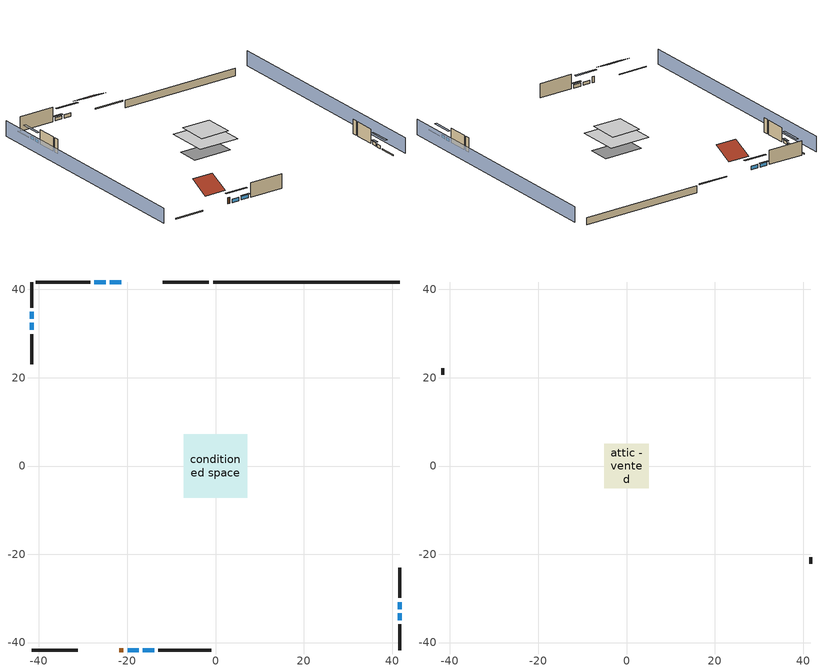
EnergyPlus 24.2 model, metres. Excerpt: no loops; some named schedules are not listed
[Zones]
conditioned space
 floor adiabatic (AdiabaticFloorConstruction): -7.16,-7.16 -7.16,7.16 7.16,7.16 7.16,-7.16 z2.74
 floor foundation (Slab1 construction): -6.78,-3.78 -6.78,3.78 6.78,3.78 6.78,-3.78 z-2.13
 wall outside (RimJoist1 construction): -1.48,41.69 -11.97,41.69 z0.3:0.61
 wall outside (RimJoist2 construction): 41.69,-41.69 41.69,-35.87 z0.3:0.61
 wall outside (RimJoist3 construction): -41.69,-41.69 -31.21,-41.69 z0.3:0.61
 wall outside (RimJoist4 construction): -41.69,41.69 -41.69,35.87 z0.3:0.61
 wall outside (AdiabaticWallConstruction 1): -21.78,-41.69 -20.86,-41.69 z0.3:2.34
 wall outside (AdiabaticWallConstruction): -21.39,41.69 -23.97,41.69 / -24.9,41.69 -27.47,41.69 z0.3:1.46; 41.69,-34.94 41.69,-33.34 / 41.69,-32.42 41.69,-30.82 / -41.69,34.94 -41.69,33.34 / -41.69,32.42 -41.69,30.82 z0.3:1.34; -19.94,-41.69 -17.4,-41.69 z0.3:1.43; -16.47,-41.69 -13.86,-41.69 z0.3:1.49
 wall outside (Wall1 construction): -28.4,41.69 -40.76,41.69 z0.3:5.18
 wall outside (Wall2 construction): 41.69,-29.89 41.69,-23.02 z0.3:5.18
 wall outside (Wall3 construction): -12.93,-41.69 -0.95,-41.69 z0.3:5.18
 wall outside (Wall4 construction): -41.69,29.89 -41.69,23.02 z0.3:5.18
 wall foundation (FoundationWall1 construction): 41.69,41.69 -0.55,41.69 z-2.13:0.3
 window (WindowConstruction): -21.4,41.69 -23.97,41.69 z0.3:1.46
 window (WindowConstruction 1): -24.9,41.69 -27.47,41.69 z0.3:1.46
 window (WindowConstruction 2): 41.69,-34.94 41.69,-33.35 z0.3:1.34
 window (WindowConstruction 3): 41.69,-32.42 41.69,-30.82 z0.3:1.34
 window (WindowConstruction 4): -19.94,-41.69 -17.4,-41.69 z0.3:1.43
 window (WindowConstruction 5): -16.47,-41.69 -13.86,-41.69 z0.3:1.49
 window (WindowConstruction 6): -41.69,34.94 -41.69,33.35 z0.3:1.34
 window (WindowConstruction 7): -41.69,32.42 -41.69,30.82 z0.3:1.34
 door (Door): -21.78,-41.69 -20.86,-41.69 z0.3:2.34
 ceiling adiabatic (AdiabaticFloorConstruction): 7.16,-7.16 7.16,7.16 -7.16,7.16 -7.16,-7.16 z2.74
attic - vented
 floor to conditioned space (Floor1 construction Reversed): -5.06,-5.06 -5.06,5.06 5.06,5.06 5.06,-5.06 z5.18
 wall outside (Wall5 construction): 41.69,-22.1 41.69,-20.64 z0.3:5.18
 wall outside (Wall6 construction): -41.69,22.1 -41.69,20.64 z0.3:5.18
 roof outside (Roof1 construction): -20.47,41.69,5.18 -20.47,34.92,8.57 -12.9,34.92,8.57 -12.9,41.69,5.18
 roof outside (Roof2 construction): -22.71,-41.69,5.18 -22.71,-34.92,8.57 -30.28,-34.92,8.57 -30.28,-41.69,5.18
shading: -46.26,41.69 -46.26,-41.69 / 46.26,-41.69 46.26,41.69 z0:5.18; -26.71,41.69 -18.65,41.69 -18.65,42.3 -26.71,42.3 z4.21; -27.78,41.69 -24.59,41.69 -24.59,42.3 -27.78,42.3 z1.77; 41.69,-30.6 41.69,-37.68 42.3,-37.68 42.3,-30.6 z4.08; 41.69,-30.52 41.69,-32.72 42.3,-32.72 42.3,-30.52 z1.65; -14.66,-41.69 -22.68,-41.69 -22.68,-42.3 -14.66,-42.3 z4.18; -13.55,-41.69 -16.77,-41.69 -16.77,-42.3 -13.55,-42.3 z1.8; -41.69,30.6 -41.69,37.68 -42.3,37.68 -42.3,30.6 z4.08; -41.69,30.52 -41.69,32.72 -42.3,32.72 -42.3,30.52 z1.65
[Building]
Building 1: Terrain=Suburbs
[Site:Location]
Portland Intl Arpt_OR: Latitude {deg}=45.59; Longitude {deg}=-122.6; Time Zone {hr}=-8; Elevation {m}=33; Keep Site Location Information=Yes
[Site:GroundTemperature:Shallow]
10.2558, 8.96328, 8.85977, 9.47314, 11.9355, 14.3863, 16.5111, 17.8571, 17.9714, 16.8767, 14.8061, 12.4304
[Site:WaterMainsTemperature]
Calculation Method=Schedule; Temperature Schedule=mains temperature schedule
[Material] Roughness=Rough; Thermal Absorptance=0.9
Name | Thickness {m} | Conductivity {W/m-K} | Density {kg/m3} | Specific Heat {J/kg-K} | Solar Absorptance | Visible Absorptance
asbestos siding | 0.00635 | 0.60585 | 1899.972 | 1004.88 | 0.7 | 0.7
ceiling loosefill ins | 0.0846667 | 0.0480833 | 16.02 | 1046.75 | 0.7 | 0.7
ceiling stud and cavity | 0.1397 | 0.0920385 | 65.682 | 1177.47 | 0.7 | 0.7
concrete 4.0 in. | 0.1016 | 1.803125 | 2242.8 | 837.4 | 0.7 | 0.7
concrete 8.0 in. | 0.2032 | 1.803125 | 2242.8 | 837.4 | 0.7 | 0.7
door material | 0.04445 | 0.0612267 | 512.64 | 1214.23 | 0.7 | 0.7
floor covering | 0.0127 | 0.0450781 | 54.468 | 1339.84 | 0.9 | 0.9
floor covering 1 | 0.0127 | 0.0433444 | 54.468 | 1339.84 | 0.6 | 0.6
floor rigid ins; wall rigid ins | 0.512978 | 0.029427 | 32.04 | 1214.23 | 0.7 | 0.7
floor stud and cavity | 0.1397 | 1.75129 | 37.0049 | 1207.88 | 0.7 | 0.7
furniture material conditioned space 1 | 0.1524 | 0.115458 | 640.8 | 1214.23 | 0.6 | 0.6
gypsum board | 0.0127 | 0.160291 | 801 | 837.4 | 0.6 | 0.6
gypsum board 1 | 0.0127 | 0.160291 | 801 | 837.4 | 0.7 | 0.7
osb sheathing 0.5 in. | 0.0127 | 0.115458 | 512.64 | 1214.23 | 0.6 | 0.6
osb sheathing 0.5 in. 1 | 0.0127 | 0.115458 | 512.64 | 1214.23 | 0.7 | 0.7
osb sheathing 0.75 in. | 0.01905 | 0.115458 | 512.64 | 1214.23 | 0.7 | 0.7
rim joist stud and cavity | 0.0508 | 0.13335 | 50.32683 | 1063.81 | 0.6 | 0.6
roof rigid ins | 0.00281632 | 0.029427 | 32.04 | 1214.23 | 0.7 | 0.7
wall stud and cavity | 0.1397 | 0.398917 | 139.0536 | 1170.24 | 0.7 | 0.7
wall stud and cavity 1 | 0.1397 | 0.325315 | 139.0536 | 1170.24 | 0.6 | 0.6
wall stud and cavity 2 | 0.0889 | 0.380278 | 52.3479 | 1209.89 | 0.7 | 0.7
wall stud and cavity 3 | 0.0889 | 0.391764 | 83.0341 | 1211.67 | 0.7 | 0.7
wood shingles or shakes | 0.00635 | 0.162714 | 1121.4 | 1465.45 | 0.85 | 0.85
wood siding; wood siding 1 | 0.0254 | 0.102417 | 544.68 | 1172.36 | 0.7 | 0.7
[WindowMaterial:SimpleGlazingSystem]
WindowMaterial: U-Factor {W/m2-K}=4.76952; Solar Heat Gain Coefficient=0.63
[Construction]
AdiabaticFloorConstruction: floor stud and cavity, floor rigid ins, osb sheathing 0.75 in., floor covering 1
AdiabaticWallConstruction: wood siding, wall rigid ins, wall stud and cavity 2, gypsum board
AdiabaticWallConstruction 1: wood siding 1, wall rigid ins, wall stud and cavity 2, gypsum board
Door: door material
Floor1 construction Reversed: gypsum board, ceiling stud and cavity, ceiling loosefill ins
FoundationWall1 construction: concrete 8.0 in., gypsum board 1
furniture construction conditioned space 1: furniture material conditioned space 1
PartitionWallConstruction: gypsum board, wall stud and cavity 3, gypsum board
RimJoist1 construction; RimJoist2 construction; RimJoist3 construction; RimJoist4 construction: asbestos siding, rim joist stud and cavity
Roof1 construction; Roof2 construction: wood shingles or shakes, roof rigid ins, osb sheathing 0.5 in.
Slab1 construction: concrete 4.0 in., floor covering
Wall1 construction; Wall2 construction; Wall3 construction; Wall4 construction: asbestos siding, osb sheathing 0.5 in. 1, wall stud and cavity, gypsum board
Wall5 construction; Wall6 construction: asbestos siding, osb sheathing 0.5 in. 1, wall stud and cavity 1
WindowConstruction; WindowConstruction 1; WindowConstruction 2; WindowConstruction 3; WindowConstruction 4; WindowConstruction 5; WindowConstruction 6; WindowConstruction 7: WindowMaterial
[Zone] Multiplier=1; Part of Total Floor Area=Yes
Name | Volume {m3}
attic - vented | 77.348
conditioned space | 749.83
[Space]
Name | Zone | Volume {m3}
attic - vented 1 | attic - vented | 77.348
conditioned space 1 | conditioned space | 749.83
[ZoneInfiltration:EffectiveLeakageArea]
infil attic - vented 1: Zone or Space=attic - vented 1; Schedule=Always On Discrete; Effective Air Leakage Area {cm2}=3416.32; Stack Coefficient=0.000157424; Wind Coefficient=4.27046e-05
[ZoneMixing]
whole house fan mix: Zone or Space=attic - vented; Schedule=Always On Continuous; Design Flow Rate Calculation Method=Flow/Zone; Design Flow Rate {m3/s}=0; Source Zone or Space=conditioned space
[SurfaceProperty:ExposedFoundationPerimeter]
Slab1: Exposed Perimeter Calculation Method=TotalExposedPerimeter; Total Exposed Perimeter {m}=42.24528
[SurfaceProperty:IncidentSolarMultiplier] Incident Solar Multiplier=1; Incident Solar Multiplier Schedule=trans schedule winter=0.85 summer=0.7
Window1; Window2; Window3; Window4; Window5; Window6; Window7; Window8
[InternalMass] Zone or ZoneList=conditioned space; Space or SpaceList=conditioned space 1
Name | Construction | Surface Area {m2}
furniture mass conditioned space 1 | furniture construction conditioned space 1 | 123.004
partition wall mass | PartitionWallConstruction | 307.509
[Lights]
interior lighting: Zone or ZoneList or Space or SpaceList=conditioned space 1; Schedule=lighting_interior; Design Level Calculation Method=LightingLevel; Lighting Level {W}=410.08; Return Air Fraction=0; Fraction Radiant=0.6; Fraction Visible=0.2; Fraction Replaceable=1
[People]
occupants: Zone or ZoneList or Space or SpaceList=conditioned space 1; Number of People Schedule=occupants; Number of People Calculation Method=People; Number of People=3; Fraction Radiant=0.314171; Sensible Heat Fraction=0.56303; Activity Level Schedule=occupants activity schedule; Carbon Dioxide Generation Rate {m3/s-W}=0; Enable ASHRAE 55 Comfort Warnings=No; Mean Radiant Temperature Calculation Type=EnclosureAveraged
[ElectricEquipment] Zone or ZoneList or Space or SpaceList=conditioned space 1; Design Level Calculation Method=EquipmentLevel
Name | Schedule | Design Level {W} | Fraction Latent | Fraction Radiant | Fraction Lost
clothes dryer | clothes_dryer | 5053.95 | 0.015 | 0.081 | 0.85
clothes washer | clothes_washer | 251.81 | 0.03 | 0.162 | 0.7
cooking range | cooking_range | 1732.59 | 0.08 | 0.432 | 0.2
dishwasher | dishwasher | 312.126 | 0.3 | 0.18 | 0.4
fridge | fridge schedule | 82.9909 | 0 | 0.6 | 0
mech vent bath fan 0 | mech vent bath fan 0 schedule | 30 | 0 | 0 | 1
mech vent house fan | mech vent house fan schedule | 0 | 0 | 0 | 1
mech vent house fan cfis | mech vent house fan cfis schedule | 0 | 0 | 0 | 0
mech vent range fan 0 | mech vent range fan 0 schedule | 30 | 0 | 0 | 1
misc plug loads | plug_loads_other | 457.323 | 0.021 | 0.558 | 0.049
misc tv | plug_loads_tv | 527.137 | 0 | 0.6 | 0
whole house fan | Always On Discrete | 0 | 0 | 0 | 1
[OtherEquipment] Zone or ZoneList or Space or SpaceList=conditioned space 1; Design Level Calculation Method=EquipmentLevel
Name | Fuel Type | Schedule | Design Level {W} | Fraction Latent | Fraction Radiant | Fraction Lost
clothes dryer 1 | Electricity | clothes_dryer | 0 | 0.015 | 0.081 | 0.85
cooking range 1 | Electricity | cooking_range | 0 | 0.08 | 0.432 | 0.2
general water use latent | None | general water use schedule | 62.594 | 1 | 0 | 0
general water use sensible | None | general water use schedule | -61.6891 | 0 | 0.6 | 0
mech vent house fan latent load; water heater lat | None | Always On Discrete | 0 | 1 | 0 | 0
mech vent house fan sensible load; water heater sens | None | Always On Discrete | 0 | 0 | 0 | 0
water heater energy adjustment1 | Electricity | Always On Discrete | 0.01 | 0 | 0 | 1
[ZoneInfiltration:DesignFlowRate] Zone or ZoneList or Space or SpaceList=conditioned space 1; Schedule=Always On Discrete; Design Flow Rate Calculation Method=Flow/Zone; Design Flow Rate {m3/s}=0
infil flow; natural vent flow; whole house fan flow
[AvailabilityManager:Scheduled]
furnace airloop Availability Manager: Schedule=Always On Discrete
[WaterUse:Equipment]
dishwasher: Peak Flow Rate {m3/s}=5.12597e-06; Flow Rate Fraction Schedule=hot_water_dishwasher
[Foundation:Kiva]
Foundation Kiva 1: Initial Indoor Air Temperature {C}=18.8889; Wall Height Above Grade {m}=0.3048; Wall Depth Below Slab {m}=0.2032
[Foundation:Kiva:Settings]
Soil Conductivity {W/m-K}=1.3848; Soil Density {kg/m3}=1842.3; Soil Specific Heat {J/kg-K}=418.7; Ground Solar Absorptivity=0.9; Ground Thermal Absorptivity=0.9; Ground Surface Roughness {m}=0.03; Far-Field Width {m}=40; Deep-Ground Boundary Condition=ZeroFlux; Deep-Ground Depth {m}=40; Minimum Cell Dimension {m}=0.2; Maximum Cell Growth Coefficient=3; Simulation Timestep=Timestep
[Exterior:Lights]
exterior lighting: Schedule=exterior lighting schedule; Design Level {W}=10.1836
[EnergyManagementSystem:GlobalVariable]
furnace_airloop_Fan_RTF
infil_program_Qfan
infil_program_Qinf
natural_vent_program_Qnv
natural_vent_program_Qwhf
[EnergyManagementSystem:Sensor]
Name | Output:Variable or Output:Meter Index Key | Output:Variable or Output:Meter
airflow_gain | infil flow | Infiltration Sensible Heat Gain Energy
airflow_gain_1 | natural vent flow | Infiltration Sensible Heat Gain Energy
airflow_gain_2 | whole house fan flow | Infiltration Sensible Heat Gain Energy
airflow_loss | infil flow | Infiltration Sensible Heat Loss Energy
airflow_loss_1 | natural vent flow | Infiltration Sensible Heat Loss Energy
airflow_loss_2 | whole house fan flow | Infiltration Sensible Heat Loss Energy
clg_load_cond |  | Cooling:EnergyTransfer:Zone:CONDITIONED SPACE
clg_sp_s; clg_sp_s_1 | cooling setpoint | Schedule Value
clothes_dryer_exhaust_0_sch_s | clothes_dryer | Schedule Value
cool_season | cooling season schedule | Schedule Value
htg_load_cond |  | Heating:EnergyTransfer:Zone:CONDITIONED SPACE
htg_sp_s; htg_sp_s_1 | heating setpoint | Schedule Value
ig_ee_conv | clothes dryer | Electric Equipment Convective Heating Energy
ig_ee_conv_2 | cooking range | Electric Equipment Convective Heating Energy
ig_ee_conv_3 | dishwasher | Electric Equipment Convective Heating Energy
ig_ee_conv_4 | fridge | Electric Equipment Convective Heating Energy
ig_ee_conv_5 | misc plug loads | Electric Equipment Convective Heating Energy
ig_ee_conv_6 | misc tv | Electric Equipment Convective Heating Energy
ig_ee_conv_7 | whole house fan | Electric Equipment Convective Heating Energy
ig_ee_rad | clothes dryer | Electric Equipment Radiant Heating Energy
ig_ee_rad_2 | cooking range | Electric Equipment Radiant Heating Energy
ig_ee_rad_3 | dishwasher | Electric Equipment Radiant Heating Energy
ig_ee_rad_4 | fridge | Electric Equipment Radiant Heating Energy
ig_ee_rad_5 | misc plug loads | Electric Equipment Radiant Heating Energy
ig_ee_rad_6 | misc tv | Electric Equipment Radiant Heating Energy
ig_ee_rad_7 | whole house fan | Electric Equipment Radiant Heating Energy
ig_lgt_conv | interior lighting | Lights Convective Heating Energy
ig_lgt_rad | interior lighting | Lights Radiant Heating Energy
ig_lgt_vis | interior lighting | Lights Visible Radiation Heating Energy
ig_oe_conv | clothes dryer 1 | Other Equipment Convective Heating Energy
ig_oe_conv_1 | cooking range 1 | Other Equipment Convective Heating Energy
ig_oe_conv_2 | general water use latent | Other Equipment Convective Heating Energy
ig_oe_conv_3 | general water use sensible | Other Equipment Convective Heating Energy
ig_oe_conv_4 | water heater energy adjustment1 | Other Equipment Convective Heating Energy
ig_oe_conv_5 | water heater lat | Other Equipment Convective Heating Energy
ig_oe_conv_6 | water heater sens | Other Equipment Convective Heating Energy
ig_oe_rad | clothes dryer 1 | Other Equipment Radiant Heating Energy
ig_oe_rad_1 | cooking range 1 | Other Equipment Radiant Heating Energy
ig_oe_rad_2 | general water use latent | Other Equipment Radiant Heating Energy
ig_oe_rad_3 | general water use sensible | Other Equipment Radiant Heating Energy
ig_oe_rad_4 | water heater energy adjustment1 | Other Equipment Radiant Heating Energy
ig_oe_rad_5 | water heater lat | Other Equipment Radiant Heating Energy
ig_oe_rad_6 | water heater sens | Other Equipment Radiant Heating Energy
ig_ppl_conv | occupants | People Convective Heating Energy
ig_ppl_rad | occupants | People Radiant Heating Energy
im_conv | furniture mass conditioned space 1 | Surface Inside Face Convection Heat Gain Energy
im_conv_1 | partition wall mass | Surface Inside Face Convection Heat Gain Energy
im_ig | furniture mass conditioned space 1 | Surface Inside Face Internal Gains Radiation Heat Gain Energy
im_ig_1 | partition wall mass | Surface Inside Face Internal Gains Radiation Heat Gain Energy
im_lgt | furniture mass conditioned space 1 | Surface Inside Face Lights Radiation Heat Gain Energy
im_lgt_1 | partition wall mass | Surface Inside Face Lights Radiation Heat Gain Energy
im_sol | furniture mass conditioned space 1 | Surface Inside Face Solar Radiation Heat Gain Energy
im_sol_1 | partition wall mass | Surface Inside Face Solar Radiation Heat Gain Energy
im_surf | furniture mass conditioned space 1 | Surface Inside Face Net Surface Thermal Radiation Heat Gain Energy
im_surf_1 | partition wall mass | Surface Inside Face Net Surface Thermal Radiation Heat Gain Energy
mech_vent_bath_fan_0_sch_s | mech vent bath fan 0 schedule | Schedule Value
mech_vent_range_fan_0_sch_s | mech vent range fan 0 schedule | Schedule Value
mv_conv | mech vent bath fan 0 | Electric Equipment Convective Heating Energy
mv_conv_1 | mech vent house fan | Electric Equipment Convective Heating Energy
mv_conv_2 | mech vent house fan cfis | Electric Equipment Convective Heating Energy
mv_conv_3 | mech vent range fan 0 | Electric Equipment Convective Heating Energy
mv_conv_4 | mech vent house fan latent load | Other Equipment Convective Heating Energy
mv_conv_5 | mech vent house fan sensible load | Other Equipment Convective Heating Energy
mv_rad | mech vent bath fan 0 | Electric Equipment Radiant Heating Energy
mv_rad_1 | mech vent house fan | Electric Equipment Radiant Heating Energy
mv_rad_2 | mech vent house fan cfis | Electric Equipment Radiant Heating Energy
mv_rad_3 | mech vent range fan 0 | Electric Equipment Radiant Heating Energy
mv_rad_4 | mech vent house fan latent load | Other Equipment Radiant Heating Energy
mv_rad_5 | mech vent house fan sensible load | Other Equipment Radiant Heating Energy
natural_vent_s | natural vent schedule | Schedule Value
out_pb_s |  | Site Outdoor Air Barometric Pressure
out_wt_s |  | Site Outdoor Air Humidity Ratio
site_vw_s |  | Site Wind Speed
ss_back_out | Window1 | Surface Window Shortwave from Zone Back Out Window Heat Transfer Rate
ss_back_out_1 | Window2 | Surface Window Shortwave from Zone Back Out Window Heat Transfer Rate
ss_back_out_2 | Window3 | Surface Window Shortwave from Zone Back Out Window Heat Transfer Rate
ss_back_out_3 | Window4 | Surface Window Shortwave from Zone Back Out Window Heat Transfer Rate
ss_back_out_4 | Window5 | Surface Window Shortwave from Zone Back Out Window Heat Transfer Rate
ss_back_out_5 | Window6 | Surface Window Shortwave from Zone Back Out Window Heat Transfer Rate
ss_back_out_6 | Window7 | Surface Window Shortwave from Zone Back Out Window Heat Transfer Rate
ss_back_out_7 | Window8 | Surface Window Shortwave from Zone Back Out Window Heat Transfer Rate
ss_conv | Door1 | Surface Inside Face Convection Heat Gain Energy
ss_conv_1 | Window1 | Surface Inside Face Convection Heat Gain Energy
ss_conv_2 | Window2 | Surface Inside Face Convection Heat Gain Energy
ss_conv_3 | Window3 | Surface Inside Face Convection Heat Gain Energy
ss_conv_4 | Window4 | Surface Inside Face Convection Heat Gain Energy
ss_conv_5 | Window5 | Surface Inside Face Convection Heat Gain Energy
ss_conv_6 | Window6 | Surface Inside Face Convection Heat Gain Energy
ss_conv_7 | Window7 | Surface Inside Face Convection Heat Gain Energy
ss_conv_8 | Window8 | Surface Inside Face Convection Heat Gain Energy
ss_ig | Door1 | Surface Inside Face Internal Gains Radiation Heat Gain Energy
ss_ig_1 | Window1 | Surface Inside Face Internal Gains Radiation Heat Gain Energy
ss_ig_2 | Window2 | Surface Inside Face Internal Gains Radiation Heat Gain Energy
ss_ig_3 | Window3 | Surface Inside Face Internal Gains Radiation Heat Gain Energy
ss_ig_4 | Window4 | Surface Inside Face Internal Gains Radiation Heat Gain Energy
ss_ig_5 | Window5 | Surface Inside Face Internal Gains Radiation Heat Gain Energy
ss_ig_6 | Window6 | Surface Inside Face Internal Gains Radiation Heat Gain Energy
ss_ig_7 | Window7 | Surface Inside Face Internal Gains Radiation Heat Gain Energy
ss_ig_8 | Window8 | Surface Inside Face Internal Gains Radiation Heat Gain Energy
ss_lgt | Door1 | Surface Inside Face Lights Radiation Heat Gain Energy
ss_sol | Door1 | Surface Inside Face Solar Radiation Heat Gain Energy
ss_surf | Door1 | Surface Inside Face Net Surface Thermal Radiation Heat Gain Energy
ss_surf_1 | Window1 | Surface Inside Face Net Surface Thermal Radiation Heat Gain Energy
ss_surf_2 | Window2 | Surface Inside Face Net Surface Thermal Radiation Heat Gain Energy
ss_surf_3 | Window3 | Surface Inside Face Net Surface Thermal Radiation Heat Gain Energy
ss_surf_4 | Window4 | Surface Inside Face Net Surface Thermal Radiation Heat Gain Energy
ss_surf_5 | Window5 | Surface Inside Face Net Surface Thermal Radiation Heat Gain Energy
ss_surf_6 | Window6 | Surface Inside Face Net Surface Thermal Radiation Heat Gain Energy
ss_surf_7 | Window7 | Surface Inside Face Net Surface Thermal Radiation Heat Gain Energy
ss_surf_8 | Window8 | Surface Inside Face Net Surface Thermal Radiation Heat Gain Energy
ss_trans_in | Window1 | Surface Window Transmitted Solar Radiation Rate
ss_trans_in_1 | Window2 | Surface Window Transmitted Solar Radiation Rate
ss_trans_in_2 | Window3 | Surface Window Transmitted Solar Radiation Rate
ss_trans_in_3 | Window4 | Surface Window Transmitted Solar Radiation Rate
ss_trans_in_4 | Window5 | Surface Window Transmitted Solar Radiation Rate
ss_trans_in_5 | Window6 | Surface Window Transmitted Solar Radiation Rate
ss_trans_in_6 | Window7 | Surface Window Transmitted Solar Radiation Rate
ss_trans_in_7 | Window8 | Surface Window Transmitted Solar Radiation Rate
ss_trans_out | Window1 | Surface Inside Face Initial Transmitted Diffuse Transmitted Out Window Solar Radiation Rate
ss_trans_out_1 | Window2 | Surface Inside Face Initial Transmitted Diffuse Transmitted Out Window Solar Radiation Rate
ss_trans_out_2 | Window3 | Surface Inside Face Initial Transmitted Diffuse Transmitted Out Window Solar Radiation Rate
ss_trans_out_3 | Window4 | Surface Inside Face Initial Transmitted Diffuse Transmitted Out Window Solar Radiation Rate
ss_trans_out_4 | Window5 | Surface Inside Face Initial Transmitted Diffuse Transmitted Out Window Solar Radiation Rate
ss_trans_out_5 | Window6 | Surface Inside Face Initial Transmitted Diffuse Transmitted Out Window Solar Radiation Rate
ss_trans_out_6 | Window7 | Surface Inside Face Initial Transmitted Diffuse Transmitted Out Window Solar Radiation Rate
ss_trans_out_7 | Window8 | Surface Inside Face Initial Transmitted Diffuse Transmitted Out Window Solar Radiation Rate
s_conv | Floor1 | Surface Inside Face Convection Heat Gain Energy
s_conv_1 | FoundationWall1 | Surface Inside Face Convection Heat Gain Energy
s_conv_10 | Wall2 | Surface Inside Face Convection Heat Gain Energy
s_conv_11 | Wall3 | Surface Inside Face Convection Heat Gain Energy
s_conv_12 | Wall4 | Surface Inside Face Convection Heat Gain Energy
s_conv_2 | inferred conditioned ceiling | Surface Inside Face Convection Heat Gain Energy
s_conv_3 | inferred conditioned floor | Surface Inside Face Convection Heat Gain Energy
s_conv_4 | RimJoist1 | Surface Inside Face Convection Heat Gain Energy
s_conv_5 | RimJoist2 | Surface Inside Face Convection Heat Gain Energy
s_conv_6 | RimJoist3 | Surface Inside Face Convection Heat Gain Energy
s_conv_7 | RimJoist4 | Surface Inside Face Convection Heat Gain Energy
s_conv_8 | Slab1 | Surface Inside Face Convection Heat Gain Energy
s_conv_9 | Wall1 | Surface Inside Face Convection Heat Gain Energy
s_ig | Floor1 | Surface Inside Face Internal Gains Radiation Heat Gain Energy
s_ig_1 | FoundationWall1 | Surface Inside Face Internal Gains Radiation Heat Gain Energy
s_ig_10 | Wall2 | Surface Inside Face Internal Gains Radiation Heat Gain Energy
s_ig_11 | Wall3 | Surface Inside Face Internal Gains Radiation Heat Gain Energy
s_ig_12 | Wall4 | Surface Inside Face Internal Gains Radiation Heat Gain Energy
s_ig_2 | inferred conditioned ceiling | Surface Inside Face Internal Gains Radiation Heat Gain Energy
s_ig_3 | inferred conditioned floor | Surface Inside Face Internal Gains Radiation Heat Gain Energy
s_ig_4 | RimJoist1 | Surface Inside Face Internal Gains Radiation Heat Gain Energy
s_ig_5 | RimJoist2 | Surface Inside Face Internal Gains Radiation Heat Gain Energy
s_ig_6 | RimJoist3 | Surface Inside Face Internal Gains Radiation Heat Gain Energy
s_ig_7 | RimJoist4 | Surface Inside Face Internal Gains Radiation Heat Gain Energy
s_ig_8 | Slab1 | Surface Inside Face Internal Gains Radiation Heat Gain Energy
s_ig_9 | Wall1 | Surface Inside Face Internal Gains Radiation Heat Gain Energy
s_lgt | Floor1 | Surface Inside Face Lights Radiation Heat Gain Energy
s_lgt_1 | FoundationWall1 | Surface Inside Face Lights Radiation Heat Gain Energy
s_lgt_10 | Wall2 | Surface Inside Face Lights Radiation Heat Gain Energy
s_lgt_11 | Wall3 | Surface Inside Face Lights Radiation Heat Gain Energy
s_lgt_12 | Wall4 | Surface Inside Face Lights Radiation Heat Gain Energy
s_lgt_2 | inferred conditioned ceiling | Surface Inside Face Lights Radiation Heat Gain Energy
s_lgt_3 | inferred conditioned floor | Surface Inside Face Lights Radiation Heat Gain Energy
s_lgt_4 | RimJoist1 | Surface Inside Face Lights Radiation Heat Gain Energy
s_lgt_5 | RimJoist2 | Surface Inside Face Lights Radiation Heat Gain Energy
s_lgt_6 | RimJoist3 | Surface Inside Face Lights Radiation Heat Gain Energy
s_lgt_7 | RimJoist4 | Surface Inside Face Lights Radiation Heat Gain Energy
s_lgt_8 | Slab1 | Surface Inside Face Lights Radiation Heat Gain Energy
s_lgt_9 | Wall1 | Surface Inside Face Lights Radiation Heat Gain Energy
s_sol | Floor1 | Surface Inside Face Solar Radiation Heat Gain Energy
s_sol_1 | FoundationWall1 | Surface Inside Face Solar Radiation Heat Gain Energy
s_sol_10 | Wall2 | Surface Inside Face Solar Radiation Heat Gain Energy
s_sol_11 | Wall3 | Surface Inside Face Solar Radiation Heat Gain Energy
s_sol_12 | Wall4 | Surface Inside Face Solar Radiation Heat Gain Energy
